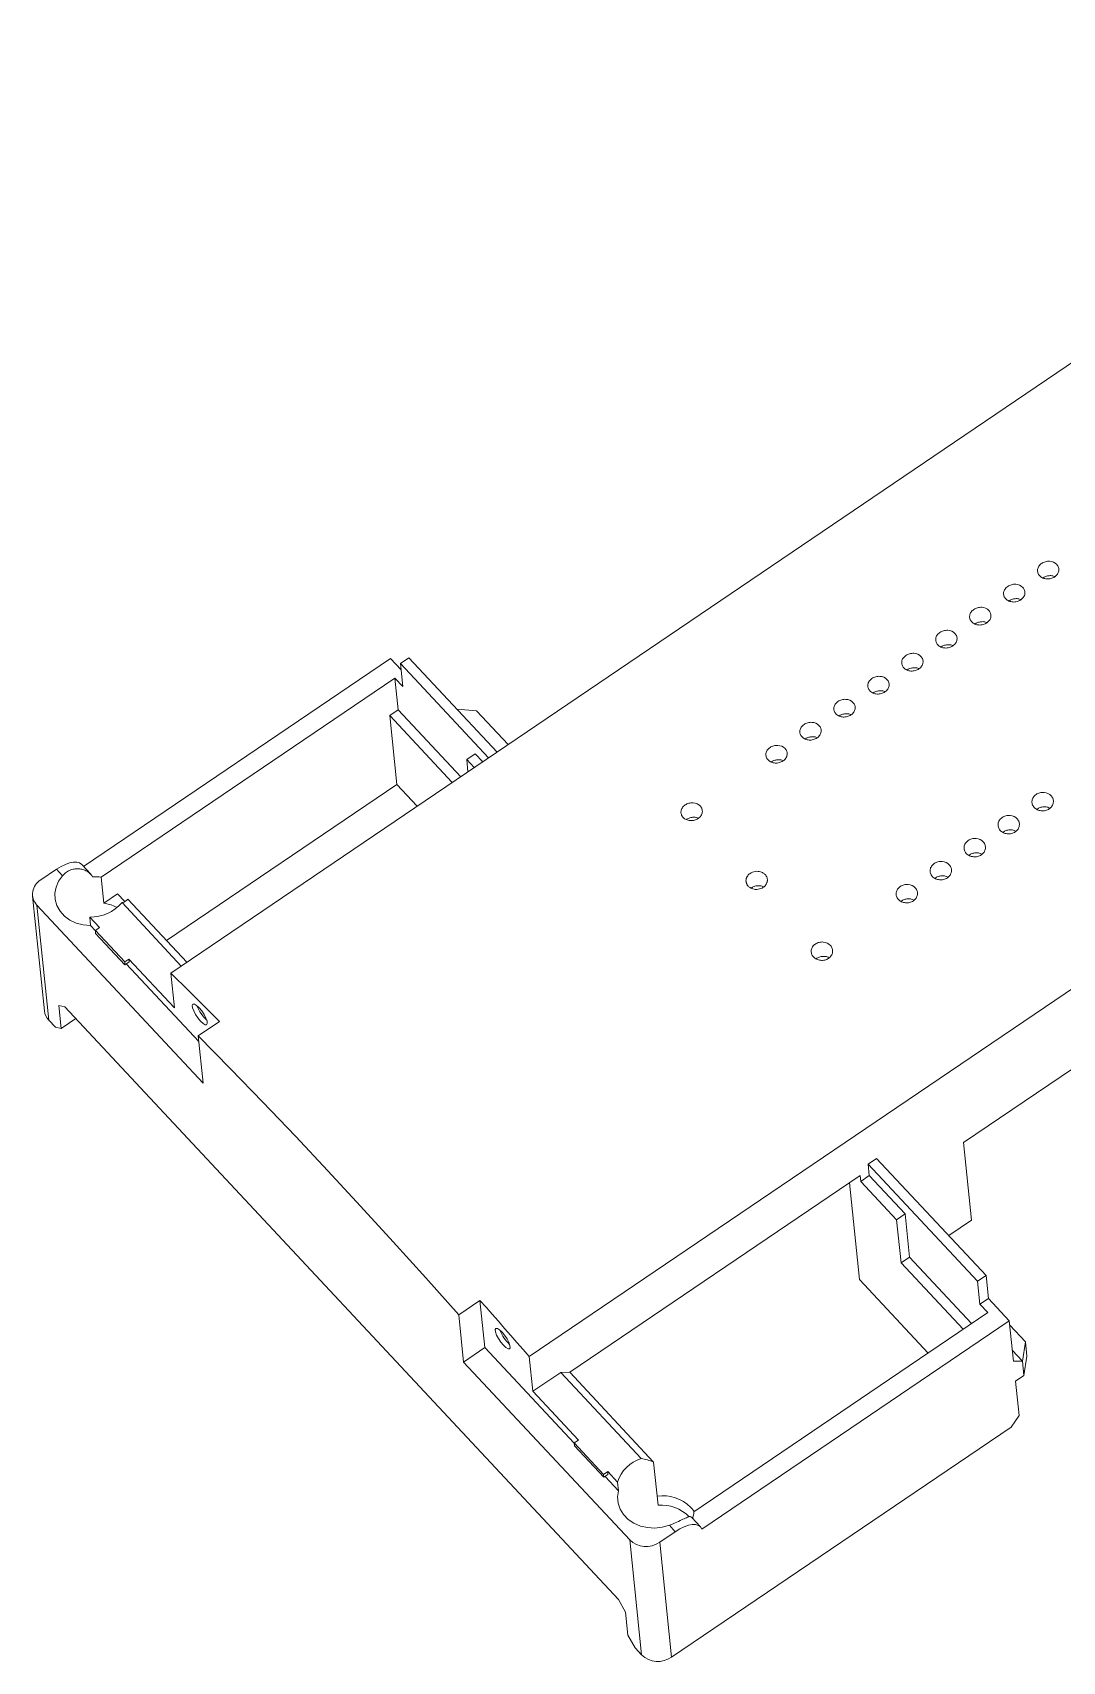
# Model space of a CAD drawing. Header units: inches. Extents: x 998 to 3526, y 519 to 940.
# Drawn here: x 1355.7 to 1403.7, y 625.9 to 702 of the extents above; entities that cross this region are included whole.
import ezdxf

# ---------------------------------------------------------------- set-up
doc = ezdxf.new("R2010")
doc.units = ezdxf.units.IN

msp = doc.modelspace()

# ---------------------------------------------------------------- linework, layer by layer
at = {"color": 7, "linetype": 'Continuous', "lineweight": 15}
for p, q in [((1426.865, 701.951), (1362.106, 658.05)), ((1443.579, 684.051), (1378.821, 640.15)), ((1399.085, 650.144), (1435.722, 674.981)), ((1358.027, 663.032), (1372.348, 672.74)), ((1372.348, 672.74), (1372.844, 672.209)), ((1373.209, 672.772), (1372.813, 672.504)), ((1372.813, 672.504), (1376.927, 668.098)), ((1372.813, 672.504), (1372.924, 671.43)), ((1373.209, 672.772), (1377.323, 668.366)), ((1358.851, 662.527), (1372.56, 671.821)), ((1372.712, 670.345), (1372.56, 671.821)), ((1372.56, 671.821), (1372.924, 671.43)), ((1372.316, 670.077), (1372.712, 670.345)), ((1372.316, 670.077), (1372.649, 666.857)), ((1375.235, 666.951), (1372.316, 670.077)), ((1372.712, 670.345), (1375.631, 667.219)), ((1376.363, 670.291), (1375.457, 670.365)), ((1376.363, 670.291), (1377.836, 668.714)), ((1376.303, 668.289), (1375.907, 668.021)), ((1375.966, 667.446), (1375.907, 668.021)), ((1376.258, 667.644), (1375.907, 668.021)), ((1376.303, 668.289), (1376.654, 667.913)), ((1372.649, 666.857), (1361.9, 659.57)), ((1373.598, 665.841), (1372.649, 666.857)), ((1358.362, 662.673), (1357.949, 663.116)), ((1356.769, 662.897), (1356.039, 662.402)), ((1357.049, 662.597), (1356.769, 662.897)), ((1358.976, 661.32), (1358.851, 662.527)), ((1355.653, 661.649), (1356.207, 656.283)), ((1359.614, 661.753), (1358.976, 661.32)), ((1359.952, 661.391), (1359.614, 661.753)), ((1360.096, 661.503), (1362.849, 658.554)), ((1355.855, 661.214), (1356.41, 655.849)), ((1355.855, 661.214), (1363.605, 652.915)), ((1362.589, 658.378), (1359.824, 661.339)), ((1358.317, 660.667), (1358.359, 660.265)), ((1358.317, 660.667), (1358.779, 660.173)), ((1358.582, 660.025), (1358.359, 660.265)), ((1358.581, 660.038), (1358.779, 660.173)), ((1358.581, 660.038), (1359.949, 658.574)), ((1358.595, 659.904), (1358.581, 660.038)), ((1359.962, 658.44), (1358.595, 659.904)), ((1359.949, 658.574), (1360.147, 658.708)), ((1359.949, 658.574), (1359.962, 658.44)), ((1359.962, 658.44), (1360.16, 658.574)), ((1363.403, 654.862), (1360.024, 658.481)), ((1360.147, 658.708), (1360.16, 658.574)), ((1360.147, 658.708), (1362.274, 656.43)), ((1362.274, 656.43), (1362.106, 658.05)), ((1356.879, 656.539), (1357.155, 656.482)), ((1356.99, 655.466), (1356.879, 656.539)), ((1357.155, 656.482), (1382.987, 628.818)), ((1356.41, 655.849), (1356.714, 655.523)), ((1356.714, 655.523), (1356.99, 655.466)), ((1356.99, 655.466), (1357.672, 655.928)), ((1364.366, 655.794), (1363.376, 655.123)), ((1363.376, 655.123), (1363.605, 652.915)), ((1399.085, 650.144), (1399.46, 646.522)), ((1394.633, 649.135), (1395.029, 649.404)), ((1400.135, 643.936), (1395.029, 649.404)), ((1394.265, 648.599), (1380.719, 639.416)), ((1394.265, 648.599), (1394.293, 648.33)), ((1394.689, 648.599), (1394.293, 648.33)), ((1394.689, 648.599), (1394.633, 649.135)), ((1399.739, 643.668), (1394.633, 649.135)), ((1396.36, 646.809), (1394.689, 648.599)), ((1393.76, 648.256), (1394.226, 643.75)), ((1394.293, 648.33), (1395.964, 646.54)), ((1396.36, 646.809), (1395.964, 646.54)), ((1396.172, 644.528), (1395.964, 646.54)), ((1396.568, 644.797), (1396.36, 646.809)), ((1398.395, 645.8), (1399.46, 646.522)), ((1396.568, 644.797), (1396.172, 644.528)), ((1399.464, 641.695), (1396.568, 644.797)), ((1396.172, 644.528), (1399.068, 641.427)), ((1394.226, 643.75), (1397.431, 640.317)), ((1400.135, 643.936), (1399.739, 643.668)), ((1399.85, 642.594), (1399.739, 643.668)), ((1400.246, 642.863), (1400.135, 643.936)), ((1375.532, 642.104), (1376.522, 642.776)), ((1376.751, 640.568), (1376.522, 642.776)), ((1400.246, 642.863), (1399.85, 642.594)), ((1400.214, 642.204), (1399.85, 642.594)), ((1401.218, 641.821), (1400.246, 642.863)), ((1375.76, 639.897), (1375.532, 642.104)), ((1400.214, 642.204), (1386.505, 632.91)), ((1386.88, 632.101), (1401.218, 641.821)), ((1401.218, 641.821), (1401.412, 639.943)), ((1401.239, 641.623), (1401.975, 640.835)), ((1376.751, 640.568), (1375.76, 639.897)), ((1380.919, 636.104), (1376.751, 640.568)), ((1401.36, 640.454), (1401.836, 639.944)), ((1401.836, 639.944), (1401.975, 640.835)), ((1401.975, 640.835), (1402.044, 640.164)), ((1375.76, 639.897), (1383.51, 631.597)), ((1378.988, 638.529), (1378.821, 640.15)), ((1378.988, 638.529), (1380.295, 639.415)), ((1380.295, 639.415), (1380.719, 639.416)), ((1384.052, 635.392), (1380.295, 639.415)), ((1380.719, 639.416), (1384.628, 635.229)), ((1401.836, 639.944), (1401.412, 639.943)), ((1401.906, 639.273), (1401.836, 639.944)), ((1402.044, 640.164), (1401.906, 639.273)), ((1401.906, 639.273), (1401.51, 639.004)), ((1401.51, 639.004), (1401.676, 637.395)), ((1378.988, 638.529), (1381.116, 636.251)), ((1401.308, 636.858), (1401.676, 637.395)), ((1385.465, 626.118), (1401.308, 636.858)), ((1380.917, 636.117), (1381.116, 636.251)), ((1382.285, 634.652), (1380.917, 636.117)), ((1380.917, 636.117), (1380.931, 635.983)), ((1380.931, 635.983), (1382.299, 634.518)), ((1384.836, 633.217), (1384.628, 635.229)), ((1382.285, 634.652), (1382.483, 634.786)), ((1382.299, 634.518), (1382.285, 634.652)), ((1382.299, 634.518), (1382.497, 634.652)), ((1382.986, 633.89), (1382.361, 634.56)), ((1382.497, 634.652), (1382.483, 634.786)), ((1382.483, 634.786), (1382.945, 634.292)), ((1382.945, 634.292), (1382.986, 633.89)), ((1386.357, 633.112), (1386.53, 632.927)), ((1386.819, 632.197), (1386.404, 632.641)), ((1384.91, 631.483), (1385.639, 631.978)), ((1385.639, 631.978), (1385.36, 632.277)), ((1384.065, 626.232), (1383.51, 631.597)), ((1384.91, 631.483), (1385.465, 626.118)), ((1382.987, 628.818), (1383.318, 628.224)), ((1383.318, 628.224), (1383.429, 627.151)), ((1383.429, 627.151), (1383.761, 626.557)), ((1383.761, 626.557), (1384.065, 626.232))]:
    msp.add_line(p, q, dxfattribs=at)
at = {"color": 7, "linetype": 'Continuous', "lineweight": 15, "flags": 128}
for points in [[(1356.769, 662.897), (1356.978, 663.025), (1357.182, 663.125), (1357.377, 663.193), (1357.556, 663.227), (1357.713, 663.226), (1357.843, 663.19), (1357.943, 663.121), (1357.949, 663.116)], [(1357.049, 662.597), (1356.866, 662.344), (1356.746, 662.066), (1356.691, 661.776), (1356.705, 661.485), (1356.787, 661.203), (1356.933, 660.943), (1357.138, 660.714), (1357.394, 660.525), (1357.691, 660.384), (1358.017, 660.296), (1358.359, 660.265)], [(1358.976, 661.32), (1359.321, 661.239), (1359.606, 661.117)], [(1362.106, 658.05), (1362.388, 657.772), (1362.67, 657.492), (1362.952, 657.212), (1363.235, 656.93), (1363.517, 656.648), (1363.8, 656.364), (1364.083, 656.08), (1364.366, 655.794)], [(1363.423, 656.428), (1363.544, 656.282), (1363.655, 656.115), (1363.741, 655.95), (1363.793, 655.805), (1363.804, 655.697), (1363.773, 655.641), (1363.704, 655.643), (1363.604, 655.702), (1363.486, 655.811), (1363.365, 655.958), (1363.254, 656.124), (1363.168, 656.29), (1363.116, 656.435), (1363.105, 656.542), (1363.136, 656.598), (1363.205, 656.597), (1363.305, 656.538), (1363.423, 656.428)], [(1363.376, 655.123), (1364.884, 653.588), (1366.397, 652.026), (1367.913, 650.436), (1369.433, 648.82), (1370.955, 647.179), (1372.479, 645.512), (1374.005, 643.82), (1375.532, 642.104)], [(1376.522, 642.776), (1376.81, 642.45), (1377.097, 642.124), (1377.384, 641.797), (1377.672, 641.469), (1377.959, 641.141), (1378.246, 640.811), (1378.533, 640.481), (1378.821, 640.15)], [(1377.554, 641.294), (1377.436, 641.404), (1377.337, 641.463), (1377.267, 641.464), (1377.236, 641.408), (1377.247, 641.301), (1377.299, 641.156), (1377.386, 640.99), (1377.496, 640.824), (1377.618, 640.677), (1377.735, 640.568), (1377.835, 640.509), (1377.904, 640.507), (1377.935, 640.563), (1377.924, 640.671), (1377.872, 640.816), (1377.786, 640.981), (1377.675, 641.148), (1377.554, 641.294)], [(1385.36, 632.277), (1385.029, 632.183), (1384.684, 632.145), (1384.34, 632.165), (1384.01, 632.242), (1383.707, 632.373), (1383.442, 632.553), (1383.226, 632.775), (1383.067, 633.03), (1382.973, 633.308), (1382.945, 633.598), (1382.986, 633.89)], [(1386.88, 632.101), (1386.814, 632.202), (1386.714, 632.272), (1386.583, 632.307), (1386.426, 632.308), (1386.247, 632.274), (1386.053, 632.206), (1385.848, 632.106), (1385.639, 631.978)]]:
    msp.add_lwpolyline(points, dxfattribs=at)
at = {"color": 7, "linetype": 'Continuous', "lineweight": 15}
for centre, radius, start, end in [((1356.425, 661.734), 0.771, 119.99593, 222.36122), ((1358.566, 660.498), 2.05, 82.02377, 93.12415), ((1358.362, 662.593), 1.927, 268.68221, 319.38336), ((1356.951, 656.365), 0.748, 186.33029, 223.68879), ((1364.871, 657.08), 1.641, 200.00544, 228.26296), ((1379.004, 641.947), 1.644, 200.03072, 228.23766), ((1384.525, 633.809), 1.652, 106.63202, 163.00678), ((1385.055, 631.818), 1.836, 44.81569, 98.19909), ((1384.978, 631.402), 1.82, 44.00833, 94.47196), ((1385.215, 633.008), 1.295, 340.60117, 355.68864), ((1384.28, 632.398), 1.111, 226.12557, 304.5712), ((1384.834, 627.032), 1.111, 226.12557, 304.5712)]:
    msp.add_arc(centre, radius, start, end, dxfattribs=at)
for centre, start_param, end_param in [((1358.365, 662.425), 5.838654, 6.159722), ((1384.621, 634.305), 1.766607, 2.087676)]:
    msp.add_ellipse(centre, major_axis=(1.789, -0.834), ratio=0.433959, start_param=start_param, end_param=end_param, dxfattribs=at)
for points, knots in [([(1403.432, 677.129), (1403.472, 677.087), (1403.501, 677.039), (1403.535, 676.936), (1403.539, 676.881), (1403.522, 676.773), (1403.5, 676.72), (1403.435, 676.624), (1403.391, 676.58), (1403.288, 676.51), (1403.228, 676.483), (1403.102, 676.449), (1403.036, 676.443), (1402.905, 676.452), (1402.843, 676.467), (1402.73, 676.516), (1402.68, 676.551), (1402.601, 676.633), (1402.571, 676.681), (1402.538, 676.784), (1402.533, 676.839), (1402.551, 676.946), (1402.572, 677), (1402.637, 677.096), (1402.681, 677.139), (1402.785, 677.21), (1402.845, 677.237), (1402.971, 677.271), (1403.037, 677.277), (1403.231, 677.264), (1403.352, 677.212), (1403.432, 677.129)], [0, 0, 0, 0, 0.0625, 0.0625, 0.125, 0.125, 0.1875, 0.1875, 0.25, 0.25, 0.3125, 0.3125, 0.375, 0.375, 0.4375, 0.4375, 0.5, 0.5, 0.5625, 0.5625, 0.625, 0.625, 0.6875, 0.6875, 0.75, 0.75, 0.8125, 0.8125, 0.875, 0.875, 1, 1, 1, 1]), ([(1401.848, 676.055), (1401.888, 676.013), (1401.917, 675.965), (1401.951, 675.862), (1401.955, 675.807), (1401.938, 675.699), (1401.916, 675.646), (1401.851, 675.55), (1401.807, 675.506), (1401.703, 675.436), (1401.644, 675.409), (1401.517, 675.375), (1401.451, 675.369), (1401.321, 675.378), (1401.258, 675.393), (1401.145, 675.442), (1401.095, 675.477), (1401.016, 675.559), (1400.987, 675.607), (1400.953, 675.71), (1400.949, 675.765), (1400.966, 675.872), (1400.988, 675.926), (1401.053, 676.022), (1401.097, 676.065), (1401.201, 676.136), (1401.26, 676.163), (1401.387, 676.197), (1401.453, 676.203), (1401.647, 676.19), (1401.768, 676.138), (1401.848, 676.055)], [0, 0, 0, 0, 0.0625, 0.0625, 0.125, 0.125, 0.1875, 0.1875, 0.25, 0.25, 0.3125, 0.3125, 0.375, 0.375, 0.4375, 0.4375, 0.5, 0.5, 0.5625, 0.5625, 0.625, 0.625, 0.6875, 0.6875, 0.75, 0.75, 0.8125, 0.8125, 0.875, 0.875, 1, 1, 1, 1]), ([(1402.792, 676.492), (1402.797, 676.497), (1402.84, 676.538), (1402.956, 676.582), (1403.121, 676.61), (1403.26, 676.598), (1403.326, 676.565), (1403.345, 676.556)], [0, 0, 0, 0, 0.038722, 0.320603, 0.602486, 0.884536, 1, 1, 1, 1]), ([(1401.207, 675.418), (1401.212, 675.423), (1401.255, 675.464), (1401.372, 675.508), (1401.536, 675.536), (1401.675, 675.524), (1401.741, 675.491), (1401.76, 675.482)], [0, 0, 0, 0, 0.038722, 0.320603, 0.602487, 0.884536, 1, 1, 1, 1]), ([(1400.264, 674.981), (1400.304, 674.939), (1400.333, 674.891), (1400.366, 674.788), (1400.37, 674.733), (1400.353, 674.625), (1400.332, 674.572), (1400.267, 674.476), (1400.222, 674.432), (1400.119, 674.362), (1400.059, 674.335), (1399.933, 674.301), (1399.867, 674.295), (1399.737, 674.304), (1399.674, 674.319), (1399.561, 674.368), (1399.511, 674.403), (1399.432, 674.485), (1399.403, 674.533), (1399.369, 674.636), (1399.365, 674.691), (1399.382, 674.798), (1399.403, 674.852), (1399.469, 674.948), (1399.512, 674.991), (1399.617, 675.062), (1399.676, 675.089), (1399.802, 675.123), (1399.869, 675.129), (1400.062, 675.116), (1400.184, 675.064), (1400.264, 674.981)], [0, 0, 0, 0, 0.0625, 0.0625, 0.125, 0.125, 0.1875, 0.1875, 0.25, 0.25, 0.3125, 0.3125, 0.375, 0.375, 0.4375, 0.4375, 0.5, 0.5, 0.5625, 0.5625, 0.625, 0.625, 0.6875, 0.6875, 0.75, 0.75, 0.8125, 0.8125, 0.875, 0.875, 1, 1, 1, 1]), ([(1399.623, 674.344), (1399.628, 674.349), (1399.671, 674.39), (1399.788, 674.434), (1399.952, 674.461), (1400.091, 674.45), (1400.157, 674.417), (1400.176, 674.408)], [0, 0, 0, 0, 0.038722, 0.320604, 0.602487, 0.884536, 1, 1, 1, 1]), ([(1398.679, 673.907), (1398.719, 673.865), (1398.748, 673.817), (1398.782, 673.714), (1398.786, 673.659), (1398.769, 673.551), (1398.747, 673.498), (1398.682, 673.401), (1398.638, 673.358), (1398.535, 673.288), (1398.475, 673.261), (1398.349, 673.227), (1398.283, 673.221), (1398.152, 673.23), (1398.09, 673.245), (1397.977, 673.294), (1397.927, 673.329), (1397.848, 673.411), (1397.818, 673.459), (1397.785, 673.562), (1397.781, 673.617), (1397.798, 673.724), (1397.819, 673.778), (1397.884, 673.874), (1397.928, 673.917), (1398.032, 673.988), (1398.092, 674.015), (1398.218, 674.048), (1398.284, 674.055), (1398.478, 674.042), (1398.599, 673.99), (1398.679, 673.907)], [0, 0, 0, 0, 0.0625, 0.0625, 0.125, 0.125, 0.1875, 0.1875, 0.25, 0.25, 0.3125, 0.3125, 0.375, 0.375, 0.4375, 0.4375, 0.5, 0.5, 0.5625, 0.5625, 0.625, 0.625, 0.6875, 0.6875, 0.75, 0.75, 0.8125, 0.8125, 0.875, 0.875, 1, 1, 1, 1]), ([(1397.095, 672.833), (1397.135, 672.791), (1397.164, 672.743), (1397.198, 672.64), (1397.202, 672.585), (1397.185, 672.477), (1397.163, 672.424), (1397.098, 672.327), (1397.054, 672.284), (1396.95, 672.214), (1396.891, 672.187), (1396.764, 672.153), (1396.698, 672.147), (1396.568, 672.156), (1396.506, 672.171), (1396.392, 672.22), (1396.343, 672.255), (1396.263, 672.337), (1396.234, 672.385), (1396.201, 672.488), (1396.196, 672.543), (1396.213, 672.65), (1396.235, 672.703), (1396.3, 672.8), (1396.344, 672.843), (1396.448, 672.914), (1396.507, 672.941), (1396.634, 672.974), (1396.7, 672.981), (1396.894, 672.968), (1397.015, 672.916), (1397.095, 672.833)], [0, 0, 0, 0, 0.0625, 0.0625, 0.125, 0.125, 0.1875, 0.1875, 0.25, 0.25, 0.3125, 0.3125, 0.375, 0.375, 0.4375, 0.4375, 0.5, 0.5, 0.5625, 0.5625, 0.625, 0.625, 0.6875, 0.6875, 0.75, 0.75, 0.8125, 0.8125, 0.875, 0.875, 1, 1, 1, 1]), ([(1398.039, 673.27), (1398.044, 673.275), (1398.087, 673.316), (1398.203, 673.36), (1398.368, 673.387), (1398.507, 673.376), (1398.573, 673.343), (1398.592, 673.334)], [0, 0, 0, 0, 0.038722, 0.320604, 0.602487, 0.884536, 1, 1, 1, 1]), ([(1396.454, 672.196), (1396.46, 672.201), (1396.502, 672.242), (1396.619, 672.286), (1396.783, 672.313), (1396.922, 672.302), (1396.988, 672.269), (1397.007, 672.26)], [0, 0, 0, 0, 0.038722, 0.320603, 0.602487, 0.884536, 1, 1, 1, 1]), ([(1395.511, 671.759), (1395.551, 671.717), (1395.58, 671.669), (1395.613, 671.566), (1395.618, 671.511), (1395.6, 671.403), (1395.579, 671.35), (1395.514, 671.253), (1395.469, 671.21), (1395.366, 671.14), (1395.306, 671.113), (1395.18, 671.079), (1395.114, 671.073), (1394.984, 671.082), (1394.921, 671.097), (1394.808, 671.146), (1394.758, 671.181), (1394.679, 671.263), (1394.65, 671.311), (1394.616, 671.414), (1394.612, 671.469), (1394.629, 671.576), (1394.65, 671.629), (1394.716, 671.726), (1394.759, 671.769), (1394.864, 671.84), (1394.923, 671.867), (1395.05, 671.9), (1395.116, 671.907), (1395.309, 671.894), (1395.431, 671.842), (1395.511, 671.759)], [0, 0, 0, 0, 0.0625, 0.0625, 0.125, 0.125, 0.1875, 0.1875, 0.25, 0.25, 0.3125, 0.3125, 0.375, 0.375, 0.4375, 0.4375, 0.5, 0.5, 0.5625, 0.5625, 0.625, 0.625, 0.6875, 0.6875, 0.75, 0.75, 0.8125, 0.8125, 0.875, 0.875, 1, 1, 1, 1]), ([(1393.926, 670.685), (1393.966, 670.643), (1393.995, 670.595), (1394.029, 670.492), (1394.033, 670.437), (1394.016, 670.329), (1393.994, 670.276), (1393.929, 670.179), (1393.885, 670.136), (1393.782, 670.066), (1393.722, 670.039), (1393.596, 670.005), (1393.53, 669.999), (1393.399, 670.008), (1393.337, 670.023), (1393.224, 670.072), (1393.174, 670.106), (1393.095, 670.189), (1393.065, 670.237), (1393.032, 670.34), (1393.028, 670.395), (1393.045, 670.502), (1393.066, 670.555), (1393.131, 670.652), (1393.175, 670.695), (1393.279, 670.766), (1393.339, 670.793), (1393.465, 670.826), (1393.532, 670.833), (1393.725, 670.82), (1393.846, 670.768), (1393.926, 670.685)], [0, 0, 0, 0, 0.0625, 0.0625, 0.125, 0.125, 0.1875, 0.1875, 0.25, 0.25, 0.3125, 0.3125, 0.375, 0.375, 0.4375, 0.4375, 0.5, 0.5, 0.5625, 0.5625, 0.625, 0.625, 0.6875, 0.6875, 0.75, 0.75, 0.8125, 0.8125, 0.875, 0.875, 1, 1, 1, 1]), ([(1394.87, 671.122), (1394.875, 671.127), (1394.918, 671.168), (1395.035, 671.212), (1395.199, 671.239), (1395.338, 671.228), (1395.404, 671.195), (1395.423, 671.186)], [0, 0, 0, 0, 0.038722, 0.320604, 0.602487, 0.884536, 1, 1, 1, 1]), ([(1393.286, 670.048), (1393.291, 670.053), (1393.334, 670.094), (1393.45, 670.138), (1393.615, 670.165), (1393.754, 670.154), (1393.82, 670.121), (1393.839, 670.112)], [0, 0, 0, 0, 0.038722, 0.320604, 0.602487, 0.884536, 1, 1, 1, 1]), ([(1392.342, 669.611), (1392.382, 669.569), (1392.411, 669.521), (1392.445, 669.418), (1392.449, 669.363), (1392.432, 669.255), (1392.41, 669.202), (1392.345, 669.105), (1392.301, 669.062), (1392.198, 668.992), (1392.138, 668.965), (1392.011, 668.931), (1391.946, 668.925), (1391.815, 668.934), (1391.753, 668.949), (1391.639, 668.998), (1391.59, 669.032), (1391.511, 669.115), (1391.481, 669.163), (1391.448, 669.266), (1391.443, 669.321), (1391.46, 669.428), (1391.482, 669.481), (1391.547, 669.578), (1391.591, 669.621), (1391.695, 669.692), (1391.754, 669.719), (1391.881, 669.752), (1391.947, 669.759), (1392.141, 669.746), (1392.262, 669.694), (1392.342, 669.611)], [0, 0, 0, 0, 0.0625, 0.0625, 0.125, 0.125, 0.1875, 0.1875, 0.25, 0.25, 0.3125, 0.3125, 0.375, 0.375, 0.4375, 0.4375, 0.5, 0.5, 0.5625, 0.5625, 0.625, 0.625, 0.6875, 0.6875, 0.75, 0.75, 0.8125, 0.8125, 0.875, 0.875, 1, 1, 1, 1]), ([(1391.701, 668.974), (1391.707, 668.979), (1391.75, 669.02), (1391.866, 669.064), (1392.03, 669.091), (1392.169, 669.08), (1392.235, 669.047), (1392.255, 669.038)], [0, 0, 0, 0, 0.038722, 0.320603, 0.602486, 0.884536, 1, 1, 1, 1]), ([(1390.758, 668.537), (1390.798, 668.495), (1390.827, 668.447), (1390.86, 668.344), (1390.865, 668.289), (1390.847, 668.181), (1390.826, 668.127), (1390.761, 668.031), (1390.717, 667.988), (1390.613, 667.918), (1390.553, 667.891), (1390.427, 667.857), (1390.361, 667.851), (1390.231, 667.86), (1390.168, 667.875), (1390.055, 667.924), (1390.005, 667.958), (1389.926, 668.041), (1389.897, 668.089), (1389.863, 668.192), (1389.859, 668.247), (1389.876, 668.354), (1389.897, 668.407), (1389.963, 668.504), (1390.006, 668.547), (1390.111, 668.618), (1390.17, 668.645), (1390.297, 668.678), (1390.363, 668.685), (1390.556, 668.672), (1390.678, 668.62), (1390.758, 668.537)], [0, 0, 0, 0, 0.0625, 0.0625, 0.125, 0.125, 0.1875, 0.1875, 0.25, 0.25, 0.3125, 0.3125, 0.375, 0.375, 0.4375, 0.4375, 0.5, 0.5, 0.5625, 0.5625, 0.625, 0.625, 0.6875, 0.6875, 0.75, 0.75, 0.8125, 0.8125, 0.875, 0.875, 1, 1, 1, 1]), ([(1390.117, 667.9), (1390.122, 667.905), (1390.165, 667.946), (1390.282, 667.99), (1390.446, 668.017), (1390.585, 668.006), (1390.651, 667.973), (1390.67, 667.964)], [0, 0, 0, 0, 0.038722, 0.320603, 0.602486, 0.884536, 1, 1, 1, 1]), ([(1403.173, 666.324), (1403.213, 666.279), (1403.243, 666.229), (1403.277, 666.12), (1403.281, 666.063), (1403.264, 665.951), (1403.243, 665.896), (1403.178, 665.798), (1403.134, 665.754), (1403.031, 665.684), (1402.971, 665.657), (1402.844, 665.626), (1402.778, 665.621), (1402.647, 665.634), (1402.585, 665.651), (1402.471, 665.706), (1402.421, 665.743), (1402.341, 665.83), (1402.311, 665.881), (1402.277, 665.989), (1402.273, 666.046), (1402.29, 666.157), (1402.311, 666.212), (1402.376, 666.311), (1402.419, 666.355), (1402.524, 666.425), (1402.583, 666.452), (1402.71, 666.483), (1402.776, 666.488), (1402.971, 666.47), (1403.092, 666.412), (1403.173, 666.324)], [0, 0, 0, 0, 0.0625, 0.0625, 0.125, 0.125, 0.1875, 0.1875, 0.25, 0.25, 0.3125, 0.3125, 0.375, 0.375, 0.4375, 0.4375, 0.5, 0.5, 0.5625, 0.5625, 0.625, 0.625, 0.6875, 0.6875, 0.75, 0.75, 0.8125, 0.8125, 0.875, 0.875, 1, 1, 1, 1]), ([(1386.797, 665.852), (1386.837, 665.81), (1386.866, 665.762), (1386.9, 665.659), (1386.904, 665.604), (1386.887, 665.496), (1386.865, 665.442), (1386.8, 665.346), (1386.756, 665.303), (1386.652, 665.232), (1386.593, 665.205), (1386.466, 665.172), (1386.4, 665.166), (1386.27, 665.174), (1386.208, 665.19), (1386.094, 665.239), (1386.045, 665.273), (1385.965, 665.356), (1385.936, 665.404), (1385.903, 665.506), (1385.898, 665.562), (1385.915, 665.669), (1385.937, 665.722), (1386.002, 665.819), (1386.046, 665.862), (1386.15, 665.933), (1386.209, 665.96), (1386.336, 665.993), (1386.402, 666), (1386.596, 665.987), (1386.717, 665.935), (1386.797, 665.852)], [0, 0, 0, 0, 0.0625, 0.0625, 0.125, 0.125, 0.1875, 0.1875, 0.25, 0.25, 0.3125, 0.3125, 0.375, 0.375, 0.4375, 0.4375, 0.5, 0.5, 0.5625, 0.5625, 0.625, 0.625, 0.6875, 0.6875, 0.75, 0.75, 0.8125, 0.8125, 0.875, 0.875, 1, 1, 1, 1]), ([(1386.156, 665.215), (1386.162, 665.22), (1386.205, 665.26), (1386.321, 665.305), (1386.485, 665.332), (1386.624, 665.321), (1386.69, 665.288), (1386.709, 665.279)], [0, 0, 0, 0, 0.03872, 0.320603, 0.602487, 0.884537, 1, 1, 1, 1]), ([(1401.589, 665.249), (1401.629, 665.205), (1401.658, 665.155), (1401.692, 665.046), (1401.697, 664.989), (1401.68, 664.877), (1401.659, 664.822), (1401.594, 664.724), (1401.55, 664.68), (1401.446, 664.61), (1401.386, 664.583), (1401.26, 664.552), (1401.194, 664.547), (1401.063, 664.56), (1401, 664.577), (1400.887, 664.632), (1400.837, 664.669), (1400.757, 664.756), (1400.727, 664.807), (1400.693, 664.915), (1400.689, 664.972), (1400.705, 665.083), (1400.726, 665.138), (1400.792, 665.237), (1400.835, 665.28), (1400.94, 665.351), (1400.999, 665.378), (1401.126, 665.409), (1401.192, 665.414), (1401.386, 665.396), (1401.508, 665.338), (1401.589, 665.249)], [0, 0, 0, 0, 0.0625, 0.0625, 0.125, 0.125, 0.1875, 0.1875, 0.25, 0.25, 0.3125, 0.3125, 0.375, 0.375, 0.4375, 0.4375, 0.5, 0.5, 0.5625, 0.5625, 0.625, 0.625, 0.6875, 0.6875, 0.75, 0.75, 0.8125, 0.8125, 0.875, 0.875, 1, 1, 1, 1]), ([(1402.513, 665.692), (1402.524, 665.702), (1402.571, 665.749), (1402.694, 665.797), (1402.86, 665.821), (1403.008, 665.803), (1403.082, 665.762), (1403.109, 665.747)], [0, 0, 0, 0, 0.074384, 0.332888, 0.591393, 0.849987, 1, 1, 1, 1]), ([(1400.929, 664.618), (1400.939, 664.628), (1400.987, 664.675), (1401.11, 664.723), (1401.276, 664.747), (1401.424, 664.729), (1401.498, 664.688), (1401.525, 664.672)], [0, 0, 0, 0, 0.074384, 0.332888, 0.591393, 0.849987, 1, 1, 1, 1]), ([(1400.004, 664.175), (1400.045, 664.131), (1400.074, 664.081), (1400.108, 663.972), (1400.112, 663.915), (1400.096, 663.803), (1400.074, 663.748), (1400.009, 663.65), (1399.965, 663.606), (1399.862, 663.536), (1399.802, 663.509), (1399.676, 663.478), (1399.61, 663.473), (1399.479, 663.486), (1399.416, 663.503), (1399.302, 663.557), (1399.252, 663.594), (1399.173, 663.682), (1399.143, 663.733), (1399.109, 663.841), (1399.104, 663.898), (1399.121, 664.009), (1399.142, 664.064), (1399.207, 664.163), (1399.251, 664.206), (1399.355, 664.277), (1399.415, 664.304), (1399.541, 664.335), (1399.608, 664.34), (1399.802, 664.322), (1399.924, 664.264), (1400.004, 664.175)], [0, 0, 0, 0, 0.0625, 0.0625, 0.125, 0.125, 0.1875, 0.1875, 0.25, 0.25, 0.3125, 0.3125, 0.375, 0.375, 0.4375, 0.4375, 0.5, 0.5, 0.5625, 0.5625, 0.625, 0.625, 0.6875, 0.6875, 0.75, 0.75, 0.8125, 0.8125, 0.875, 0.875, 1, 1, 1, 1]), ([(1398.42, 663.101), (1398.46, 663.057), (1398.49, 663.007), (1398.524, 662.898), (1398.528, 662.841), (1398.511, 662.729), (1398.49, 662.674), (1398.425, 662.576), (1398.381, 662.532), (1398.278, 662.462), (1398.218, 662.435), (1398.091, 662.404), (1398.025, 662.399), (1397.894, 662.412), (1397.832, 662.429), (1397.718, 662.483), (1397.668, 662.52), (1397.588, 662.608), (1397.559, 662.659), (1397.525, 662.767), (1397.52, 662.824), (1397.537, 662.935), (1397.558, 662.99), (1397.623, 663.089), (1397.666, 663.132), (1397.771, 663.203), (1397.83, 663.23), (1397.957, 663.261), (1398.023, 663.266), (1398.218, 663.248), (1398.34, 663.19), (1398.42, 663.101)], [0, 0, 0, 0, 0.0625, 0.0625, 0.125, 0.125, 0.1875, 0.1875, 0.25, 0.25, 0.3125, 0.3125, 0.375, 0.375, 0.4375, 0.4375, 0.5, 0.5, 0.5625, 0.5625, 0.625, 0.625, 0.6875, 0.6875, 0.75, 0.75, 0.8125, 0.8125, 0.875, 0.875, 1, 1, 1, 1]), ([(1399.344, 663.543), (1399.355, 663.554), (1399.403, 663.601), (1399.526, 663.649), (1399.692, 663.673), (1399.84, 663.655), (1399.914, 663.614), (1399.941, 663.598)], [0, 0, 0, 0, 0.074384, 0.332888, 0.591392, 0.849987, 1, 1, 1, 1]), ([(1358.455, 662.544), (1358.408, 662.637), (1358.326, 662.721), (1358.168, 662.819), (1358.111, 662.847), (1357.987, 662.891), (1357.921, 662.907), (1357.785, 662.923), (1357.715, 662.924), (1357.574, 662.909), (1357.502, 662.892), (1357.361, 662.839), (1357.293, 662.804), (1357.165, 662.714), (1357.104, 662.66), (1357.049, 662.597)], [0, 0, 0, 0, 0.25, 0.25, 0.375, 0.375, 0.5, 0.5, 0.625, 0.625, 0.75, 0.75, 0.875, 0.875, 1, 1, 1, 1]), ([(1389.039, 662.112), (1389.029, 662.122), (1389.01, 662.144), (1388.986, 662.18), (1388.967, 662.217), (1388.952, 662.256), (1388.941, 662.296), (1388.936, 662.337), (1388.935, 662.379), (1388.939, 662.42), (1388.948, 662.461), (1388.961, 662.501), (1388.979, 662.54), (1389.001, 662.578), (1389.028, 662.613), (1389.059, 662.647), (1389.093, 662.677), (1389.15, 662.72), (1389.278, 662.787), (1389.454, 662.812), (1389.611, 662.783), (1389.705, 662.746), (1389.778, 662.7), (1389.814, 662.665), (1389.831, 662.649)], [0, 0, 0, 0, 0.031308, 0.062616, 0.093924, 0.125232, 0.15654, 0.187848, 0.219156, 0.250464, 0.281772, 0.31308, 0.344388, 0.375696, 0.407004, 0.438312, 0.46962, 0.500928, 0.583472, 0.749506, 0.824947, 0.891851, 0.950206, 1, 1, 1, 1]), ([(1389.831, 662.649), (1389.84, 662.638), (1389.859, 662.616), (1389.883, 662.58), (1389.903, 662.543), (1389.918, 662.504), (1389.928, 662.464), (1389.934, 662.423), (1389.934, 662.381), (1389.93, 662.34), (1389.922, 662.299), (1389.908, 662.258), (1389.89, 662.219), (1389.868, 662.182), (1389.841, 662.146), (1389.811, 662.113), (1389.777, 662.082), (1389.719, 662.038), (1389.592, 661.972), (1389.415, 661.947), (1389.258, 661.976), (1389.164, 662.014), (1389.092, 662.06), (1389.055, 662.095), (1389.039, 662.112)], [0, 0, 0, 0, 0.031318, 0.062635, 0.093953, 0.125271, 0.156588, 0.187906, 0.219224, 0.250542, 0.281859, 0.313177, 0.344495, 0.375813, 0.40713, 0.438448, 0.469766, 0.501084, 0.583595, 0.749654, 0.825031, 0.891888, 0.950215, 1, 1, 1, 1]), ([(1397.76, 662.469), (1397.771, 662.48), (1397.818, 662.527), (1397.941, 662.575), (1398.107, 662.599), (1398.255, 662.581), (1398.329, 662.54), (1398.356, 662.524)], [0, 0, 0, 0, 0.074384, 0.332888, 0.591392, 0.849988, 1, 1, 1, 1]), ([(1389.178, 662.012), (1389.186, 662.021), (1389.232, 662.066), (1389.353, 662.113), (1389.518, 662.138), (1389.663, 662.123), (1389.734, 662.086), (1389.758, 662.073)], [0, 0, 0, 0, 0.06234, 0.329243, 0.596147, 0.863051, 1, 1, 1, 1]), ([(1396.836, 662.027), (1396.876, 661.983), (1396.905, 661.932), (1396.939, 661.824), (1396.944, 661.767), (1396.927, 661.655), (1396.906, 661.6), (1396.841, 661.502), (1396.797, 661.458), (1396.693, 661.388), (1396.633, 661.361), (1396.507, 661.33), (1396.441, 661.325), (1396.31, 661.338), (1396.247, 661.355), (1396.134, 661.409), (1396.084, 661.446), (1396.004, 661.534), (1395.974, 661.585), (1395.94, 661.693), (1395.936, 661.75), (1395.952, 661.861), (1395.974, 661.916), (1396.039, 662.015), (1396.082, 662.058), (1396.187, 662.129), (1396.246, 662.156), (1396.373, 662.187), (1396.439, 662.192), (1396.633, 662.174), (1396.755, 662.116), (1396.836, 662.027)], [0, 0, 0, 0, 0.0625, 0.0625, 0.125, 0.125, 0.1875, 0.1875, 0.25, 0.25, 0.3125, 0.3125, 0.375, 0.375, 0.4375, 0.4375, 0.5, 0.5, 0.5625, 0.5625, 0.625, 0.625, 0.6875, 0.6875, 0.75, 0.75, 0.8125, 0.8125, 0.875, 0.875, 1, 1, 1, 1]), ([(1396.176, 661.395), (1396.186, 661.406), (1396.234, 661.453), (1396.357, 661.501), (1396.523, 661.525), (1396.671, 661.507), (1396.745, 661.465), (1396.772, 661.45)], [0, 0, 0, 0, 0.074385, 0.332889, 0.591393, 0.849987, 1, 1, 1, 1]), ([(1392.875, 659.342), (1392.915, 659.298), (1392.945, 659.247), (1392.979, 659.139), (1392.983, 659.082), (1392.966, 658.97), (1392.945, 658.915), (1392.88, 658.817), (1392.836, 658.773), (1392.733, 658.703), (1392.673, 658.676), (1392.546, 658.645), (1392.48, 658.64), (1392.349, 658.653), (1392.287, 658.67), (1392.173, 658.724), (1392.123, 658.761), (1392.043, 658.849), (1392.013, 658.9), (1391.979, 659.007), (1391.975, 659.065), (1391.992, 659.176), (1392.013, 659.231), (1392.078, 659.33), (1392.121, 659.373), (1392.226, 659.444), (1392.285, 659.47), (1392.412, 659.502), (1392.478, 659.507), (1392.673, 659.489), (1392.794, 659.431), (1392.875, 659.342)], [0, 0, 0, 0, 0.0625, 0.0625, 0.125, 0.125, 0.1875, 0.1875, 0.25, 0.25, 0.3125, 0.3125, 0.375, 0.375, 0.4375, 0.4375, 0.5, 0.5, 0.5625, 0.5625, 0.625, 0.625, 0.6875, 0.6875, 0.75, 0.75, 0.8125, 0.8125, 0.875, 0.875, 1, 1, 1, 1]), ([(1392.215, 658.71), (1392.226, 658.721), (1392.273, 658.768), (1392.396, 658.816), (1392.562, 658.84), (1392.71, 658.822), (1392.784, 658.78), (1392.811, 658.765)], [0, 0, 0, 0, 0.074384, 0.332889, 0.591392, 0.849988, 1, 1, 1, 1]), ([(1385.36, 632.277), (1385.481, 632.326), (1385.724, 632.423), (1386.012, 632.564), (1386.23, 632.66), (1386.35, 632.701), (1386.384, 632.646), (1386.393, 632.631)], [0, 0, 0, 0, 0.2128536, 0.4254387, 0.6446942, 0.9026111, 1, 1, 1, 1])]:
    msp.add_open_spline(points, degree=3, knots=knots, dxfattribs=at)

doc.saveas('drawing.dxf')
